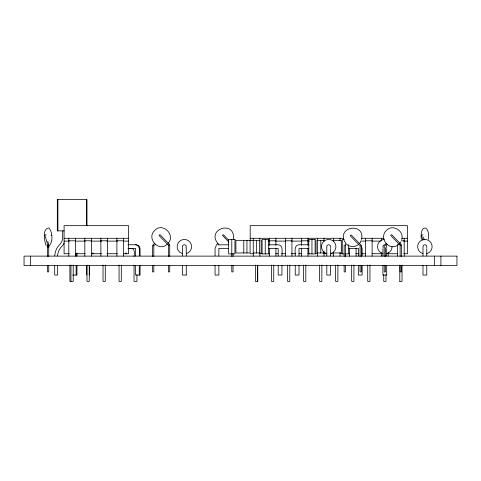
<?xml version="1.0" encoding="UTF-8"?>
<svg xmlns="http://www.w3.org/2000/svg" width="481" height="481" viewBox="0 0 481 481"><rect width="100%" height="100%" fill="white"/><g stroke="black" fill="none" stroke-linecap="round" stroke-linejoin="round"><path stroke-width="0.72" d="M47.469 247.565L47.505 245.184A0.631 0.403 -12.8 0 0 47.817 245.376M48.731 247.565L48.731 245.033L48.419 245.076M344.149 245.003L344.149 256.415M428.355 239.346C430.315 224.284 419.384 224.284 421.344 239.346M233.363 239.622C235.943 218.873 204.371 229.371 218.885 244.595M361.61 239.622C365.223 222.258 336.856 225.914 344.745 241.895M401.713 239.622C404.581 230.844 392.448 223.593 386.291 230.525C378.763 237.548 388.438 251.112 397.396 245.388M168.578 245.334L169.246 245.003L168.542 245.076M51.341 235.522L51.184 235.077M48.707 245.003L48.557 245.184A0.631 0.403 -12.8 0 1 48.292 245.334M168.037 243.356C176.052 235.011 162.464 221.807 154.611 230.525C146.176 238.372 158.856 252.501 167.208 244.216M359.259 243.843L360.702 241.895M400.805 241.895L399.362 243.843L397.474 245.34M216.161 245.857L215.061 248.424L215.061 255.826M152.736 245.208L154.515 243.362M154.401 245.298L155.429 244.234M216.065 245.208L217.851 243.362M385.179 244.42L386.201 243.362M387.109 244.234L386.087 245.298A1.894 1.894 0 0 1 386.465 247.559M358.79 244.216C356.012 246.939 351.467 247.33 348.154 245.388M360.54 245.737L360.059 245.737L360.059 256.415M48.449 246.603C53.265 242.665 52.958 232.257 48.803 227.922C42.178 228.475 44.27 241.336 46.206 245.599M217.863 244.877L228.631 244.763M64.135 230.874L57.317 230.874L57.317 199.627L86.983 199.627L86.983 225.667M64.087 238.281L128.565 238.281M250.192 238.281L343.687 238.281M361.177 238.281L383.772 238.281M401.99 238.281L407.491 238.281M344.149 239.394L342.256 239.394L342.256 253.914L344.149 253.914M323.947 240.344L317.634 240.344L317.634 252.964L323.947 252.964M68.807 240.807L75.367 240.807M84.836 240.807L91.402 240.807M100.872 240.807L107.437 240.807M116.907 240.807L123.467 240.807M269.348 240.807L275.914 240.807M285.383 240.807L291.943 240.807M301.413 240.807L307.978 240.807M365.548 240.807L372.114 240.807M401.262 240.807L404.178 240.807M64.087 241.101L69.336 241.101M75.337 241.101L85.083 241.101M91.077 241.101L101.575 241.101M106.824 241.101L117.316 241.101M123.316 241.101L128.565 241.101M268.17 241.101L269.667 241.101M275.661 241.101L285.395 241.101M291.39 241.101L301.876 241.101M307.87 241.101L309.367 241.101M360.299 241.101L365.542 241.101M372.282 241.101L380.525 241.101M403.745 241.101L407.491 241.101M127.922 244.763L136.412 244.763L138.979 245.857L140.079 248.424L140.079 255.826M268.398 244.775L278.307 244.775C283.664 245.256 281.77 252.411 281.956 255.826M308.802 244.775L298.893 244.775C293.536 245.256 295.43 252.411 295.244 255.826M127.934 248.545L135.365 248.545M218.975 248.545L228.631 248.545M268.398 248.533L278.186 248.551L278.198 256M308.802 248.533L299.014 248.551L299.002 256M348.569 248.545L358.225 248.545M128.553 248.737C134.686 246.915 134.818 251.635 134.031 256.409M69.336 253.721L64.087 253.721L64.087 225.661L128.565 225.661L128.565 253.721L123.316 253.721M75.337 253.721L85.083 253.721M91.077 253.721L101.575 253.721M106.824 253.721L117.316 253.721M250.192 253.721L253.938 253.721M259.181 253.721L262.175 253.721M268.17 253.721L269.667 253.721M275.661 253.721L277.91 253.721M281.65 253.721L285.395 253.721M291.39 253.721L295.881 253.721M298.881 253.721L301.876 253.721M307.87 253.721L309.367 253.721M315.362 253.721L317.604 253.721M323.599 253.721L326.593 253.721M330.339 253.721L333.333 253.721M340.079 253.721L342.322 253.721M348.316 253.721L349.813 253.721M355.808 253.721L358.802 253.721M361.796 253.721L365.542 253.721M372.282 253.721L382.022 253.721M388.017 253.721L397.751 253.721M403.745 253.721L407.491 253.721L407.491 225.661L250.192 225.661L250.192 240.398M345.412 253.914L348.569 253.914L348.569 244.775M72.751 275.06L76.936 275.06L76.936 265.53M186.279 275.06L182.491 275.06L182.503 265.482M257.696 281.373L257.696 265.037L257.72 281.373L255.453 281.373L255.453 265.037M399.771 281.373L402.044 281.373L402.02 265.037M47.787 245.082L44.907 235.185L45.479 234.638L46.146 234.956M345.111 245.106C345.508 244.949 345.093 245.148 345.124 245.334M385.491 245.737L384.986 245.767M135.612 244.763C140.981 245.244 139.093 252.405 139.274 255.826M47.33 246.452L47.685 246.603M153.577 245.881L153.186 245.653L153.812 245.737L153.812 256.415M346.188 243.843L348.076 245.34M401.226 244.57L391.636 234.638L391.017 235.071L390.722 235.504L400.138 245.256L400.138 256.415M361.135 245.208L351.166 234.884L350.757 235.125L350.252 235.762L359.463 245.298M228.842 240.392L223.286 234.638L222.469 235.293L228.812 242.177M169.546 244.57L159.957 234.638L159.331 235.071L159.037 235.504L168.458 245.256L168.458 256.415M361.039 245.857L362.139 248.424L362.139 255.826M422.925 234.956C420.25 233.477 422.829 239.406 422.973 240.127M423.478 237.079L424.212 239.911M47.793 241.324L48.713 244.865M440.915 256.12L440.915 265.59M434.602 256.12L434.602 265.59M426.779 248.545L426.779 255.91M426.761 265.482L426.779 275.06L422.991 275.06L422.991 265.488M422.991 247.625L423.003 255.922M404.178 238.281L404.202 256.12M401.401 245.003L401.401 256.415M401.401 265.265L401.401 271.903L400.138 271.903L400.138 265.265M399.771 265.037L399.795 281.373M397.613 244.456L397.637 256.12M388.143 252.477L388.143 256.12M386.694 248.545L386.694 255.91M386.676 265.482L386.694 275.06L382.906 275.06L382.906 265.488M385.984 274.687L385.984 281.373L383.742 281.373L383.742 274.687M385.491 247.565L385.491 256.415M385.491 265.265L385.491 271.903L384.235 271.903L384.235 265.265M384.235 245.653L384.235 256.415M382.906 248.551L382.924 255.922M381.583 238.281L381.583 240.807M381.583 252.477L381.583 256.12M372.114 238.281L372.114 256.12M369.955 265.037L369.955 281.373L367.706 281.373L367.706 265.037M365.548 238.281L365.548 256.12M362.139 265.44L362.139 275.06L358.351 275.06L358.351 265.53M361.315 245.653L361.315 256.415M361.315 265.265L361.315 271.903L360.059 271.903L360.059 265.265M358.351 248.671L358.351 256M356.078 248.1L356.078 256.12M353.92 265.037L353.92 281.373L351.671 281.373L351.671 265.037M349.513 248.1L349.513 256.12M345.412 242.021L345.412 244.192M345.412 244.775L345.412 256.415M345.412 265.265L345.412 271.903L344.149 271.903L344.149 265.265M340.043 238.281L340.043 240.807M340.043 252.477L340.043 256.12M337.884 265.037L337.884 281.373L335.642 281.373L335.642 265.037M333.483 238.281L333.483 240.807M333.483 252.477L333.483 256.12M333.417 241.185L333.417 240.344L341.306 240.344L341.306 252.964L333.417 252.964L333.417 252.122M330.579 248.545L330.579 255.91M330.561 265.482L330.579 275.06L326.791 275.06L326.791 265.488M326.791 247.625L326.803 255.922M324.014 238.281L323.947 241.185M323.947 251.118L324.014 256.12M321.855 265.037L321.855 281.373L319.606 281.373L319.606 265.037M320.791 240.344L320.791 252.964M317.448 238.281L317.448 240.807M317.448 252.477L317.448 256.12M316.059 240.344L316.059 252.964M311.959 239.394L311.959 253.914M307.978 238.281L307.978 245.376M307.978 248.1L307.978 256.12M305.82 265.037L305.82 281.373L303.571 281.373L303.571 265.037M301.413 238.281L301.413 245.376M301.413 248.1L301.413 256.12M299.002 265.53L299.002 275.06L295.244 275.06L295.244 265.44M291.943 238.281L291.943 256.12M289.784 265.037L289.784 281.373L287.542 281.373L287.542 265.037M285.383 238.281L285.383 256.12M281.956 265.44L281.956 275.06L278.198 275.06L278.198 265.53M275.914 238.281L275.914 245.376M275.914 248.1L275.914 256.12M273.755 265.037L273.755 281.373L271.506 281.373L271.506 265.037M269.348 238.281L269.348 245.376M269.348 248.1L269.348 256.12M265.241 239.394L265.241 253.914M261.141 240.344L261.141 252.964M259.86 238.281L259.86 240.807M259.86 252.477L259.878 256.12M256.409 240.344L256.409 252.964M253.295 238.281L253.295 240.807M253.295 252.477L253.313 256.12M253.253 240.344L253.253 252.964L259.566 252.964L259.566 240.344L235.894 240.344L235.894 252.964L250.096 252.964L250.096 240.344M246.939 240.344L246.939 252.964M243.783 240.344L243.783 252.964M233.051 253.463L233.051 256.415M233.051 265.265L233.051 271.903L231.788 271.903L231.788 265.265M231.788 239.394L231.788 256.415M218.849 248.671L218.849 256M218.849 265.53L218.849 275.06L215.061 275.06L215.061 265.44M186.261 248.124L186.261 255.922M186.279 265.488L186.261 275.06M182.503 247.481L182.491 255.91M169.721 245.003L169.721 256.415M169.721 265.265L169.721 271.903L168.458 271.903L168.458 265.265M153.812 265.265L153.812 271.903L152.549 271.903L152.549 265.265M152.549 245.653L152.549 256.415M140.079 265.44L140.079 275.06L135.486 275.06L135.486 265.53M139.274 265.44L139.274 275.06M136.935 274.723L136.935 281.373L134.031 281.373L134.031 265.223M135.486 248.671L135.486 256M126.503 252.94L126.503 253.914M125.703 252.94L125.703 253.914M123.467 238.281L123.467 256.12M121.308 265.037L121.308 281.373L119.066 281.373L119.066 265.037M116.907 238.281L116.907 256.12M107.437 238.281L107.437 256.12M105.279 265.037L105.279 281.373L103.03 281.373L103.03 265.037M100.872 238.281L100.872 256.12M93.049 252.94L93.049 253.914M92.25 252.94L92.25 253.914M91.402 238.281L91.402 256.12M89.604 265.596L89.604 275.06M89.244 265.037L89.244 281.373L86.995 281.373L86.995 265.037M86.76 265.62L86.76 275.06M86.4 199.627L86.4 225.667M84.836 238.281L84.836 256.12M76.936 253.072L76.936 256M76.136 253.072L76.136 256M76.136 265.53L76.136 275.06M75.367 238.281L75.367 256.12M73.208 265.037L73.208 281.373L69.895 281.373L69.895 265.121M70.966 265.037L70.966 281.373M68.807 238.281L68.807 256.12M62.71 230.874L62.686 237.879A10.348 10.348 0 0 1 60.047 244.12L59.452 244.739A17.929 17.929 0 0 0 54.732 255.784M57.9 199.627L57.9 230.874M57.54 265.62L57.54 275.06L54.696 275.06L54.696 265.596M48.731 246.314L48.731 256.415M48.731 265.265L48.731 271.903L47.469 271.903L47.469 265.265M47.469 246.314L47.469 256.415M30.363 256.12L30.363 265.59M182.503 253.667A7.257 7.257 0 0 1 178.439 242.49A7.257 7.257 0 0 1 190.332 242.49A7.257 7.257 0 0 1 186.261 253.667M182.509 246.909A1.894 1.894 0 0 1 184.866 244.823A1.894 1.894 0 0 1 185.888 247.799M326.803 253.667A7.257 7.257 0 0 1 322.739 242.49A7.257 7.257 0 0 1 334.632 242.49A7.257 7.257 0 0 1 330.561 253.667M326.87 247.192A1.894 1.894 0 0 1 328.884 244.769A1.894 1.894 0 0 1 330.345 247.559M423.003 253.667A7.257 7.257 0 0 1 418.939 242.49A7.257 7.257 0 0 1 430.832 242.49A7.257 7.257 0 0 1 426.761 253.667M423.07 247.192A1.894 1.894 0 0 1 425.084 244.769A1.894 1.894 0 0 1 426.545 247.559M392.057 246.657A7.257 7.257 0 0 1 386.676 253.667M382.924 253.667A7.257 7.257 0 0 1 384.169 239.424M383.183 247.643A1.894 1.894 0 0 1 385.245 244.811M57.564 255.964A15.097 15.097 0 0 1 61.544 246.657A13.185 13.185 0 0 0 64.141 243.127M400.264 245.334L400.932 245.003L400.264 245.334M234.944 239.394L228.631 239.394L228.631 253.914L234.944 253.914L234.944 239.394M268.398 239.394L262.091 239.394L262.091 253.914L268.398 253.914L268.398 239.394M315.109 239.394L308.802 239.394L308.802 253.914L315.109 253.914L315.109 239.394M456.95 256.12L24.05 256.12L24.05 265.59L456.95 265.59L456.95 256.12"/></g></svg>
